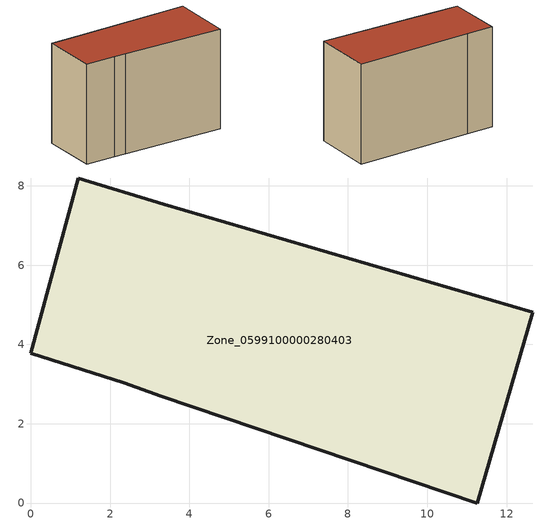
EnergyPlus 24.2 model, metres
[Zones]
Zone_0599100000280403
 floor ground (C_G): 12.66,4.81 11.26,0 3.29,2.7 2.34,3.04 0,3.78 1.19,8.2 3.35,7.54 z0.57
 wall outside (C_F): 3.35,7.54 1.19,8.2 0,3.78 2.34,3.04 3.29,2.7 11.26,0 12.66,4.81 3.35,7.54 z0.57:8.9
 roof outside (C_R): 11.26,0 12.66,4.81 3.35,7.54 1.19,8.2 0,3.78 2.34,3.04 3.29,2.7 z8.9
[BUILDING]
Pand.0599100000280403: North Axis=0; Terrain=City; Loads Convergence Tolerance Value=0.04; Temperature Convergence Tolerance Value=0.4; Solar Distribution=FullExterior; Maximum Number of Warmup Days=25; Minimum Number of Warmup Days=1
[Site:Location]
Rotterdam.The.Hague.AP_ZH_NLD Design_Conditions: Latitude=51.96; Longitude=4.45; Time Zone=1; Elevation=-4.5
[SITE:GROUNDTEMPERATURE:BUILDINGSURFACE]
18, 18, 18, 18, 18, 18, 18, 18, 18, 18, 18, 18
[MATERIAL] Thermal Absorptance=0.9; Solar Absorptance=0.7; Visible Absorptance=0.7
Name | Roughness | Thickness | Conductivity | Density | Specific Heat
G.TI.1946 | MediumSmooth | 0.15 | 1 | 540 | 1210
F.TI.1946 | Rough | 0.3 | 0.857143 | 1920 | 840
R.TI.1946 | MediumRough | 0.2 | 0.1 | 1500 | 1000
[CONSTRUCTION]
C_G: G.TI.1946
C_F: F.TI.1946
C_R: R.TI.1946
[ZONE]
Zone_0599100000280403: Type=1; Multiplier=1; Ceiling Height=Autocalculate; Volume=Autocalculate; Floor Area=autocalculate; Part of Total Floor Area=Yes
[ZONEINFILTRATION:DESIGNFLOWRATE]
Infil_Zone_0599100000280403: Zone or ZoneList or Space or SpaceList=Zone_0599100000280403; Schedule=AlwaysOn; Design Flow Rate Calculation Method=Flow/Area; Flow Rate per Floor Area=0.003; Constant Term Coefficient=1; Temperature Term Coefficient=0; Velocity Term Coefficient=0; Velocity Squared Term Coefficient=0
[HVACTEMPLATE:ZONE:IDEALLOADSAIRSYSTEM]
Zone_0599100000280403: Maximum Heating Supply Air Temperature=50; Minimum Cooling Supply Air Temperature=13; Maximum Heating Supply Air Humidity Ratio=0.0156; Minimum Cooling Supply Air Humidity Ratio=0.0077; Heating Limit=NoLimit; Cooling Limit=NoLimit; Dehumidification Control Type=ConstantSensibleHeatRatio; Cooling Sensible Heat Ratio=0.7; Dehumidification Setpoint=60; Humidification Control Type=None; Humidification Setpoint=30; Outdoor Air Method=None; Outdoor Air Flow Rate per Person=0.00944; Outdoor Air Flow Rate per Zone Floor Area=0; Outdoor Air Flow Rate per Zone=0; Demand Controlled Ventilation Type=None; Outdoor Air Economizer Type=NoEconomizer; Heat Recovery Type=None; Sensible Heat Recovery Effectiveness=0.7; Latent Heat Recovery Effectiveness=0.65
[ZONECONTROL:THERMOSTAT]
ThermostatControl_Zone_0599100000280403: Zone or ZoneList=Zone_0599100000280403; Control Type Schedule=DualSetpointControlType; Control 1=Thermostat_Zone_0599100000280403; Temperature Difference Between Cutout And Setpoint=0
[THERMOSTATSETPOINT:DUALSETPOINT]
Thermostat_Zone_0599100000280403: Heating Setpoint Temperature Schedule=HeatingSetpoint_Zone_0599100000280403; Cooling Setpoint Temperature Schedule=CoolingSetpoint_Zone_0599100000280403
[SCHEDULE:COMPACT]
HeatingSetpoint_Zone_0599100000280403: Through: 12/31, For: AllDays, Until: 24:00, 21
CoolingSetpoint_Zone_0599100000280403: Through: 12/31, For: AllDays, Until: 24:00, 24
DualSetpointControlType: Through: 12/31, For: AllDays, Until: 24:00, 4
AlwaysOn: Through: 12/31, For: AllDays, Until: 24:00, 1
